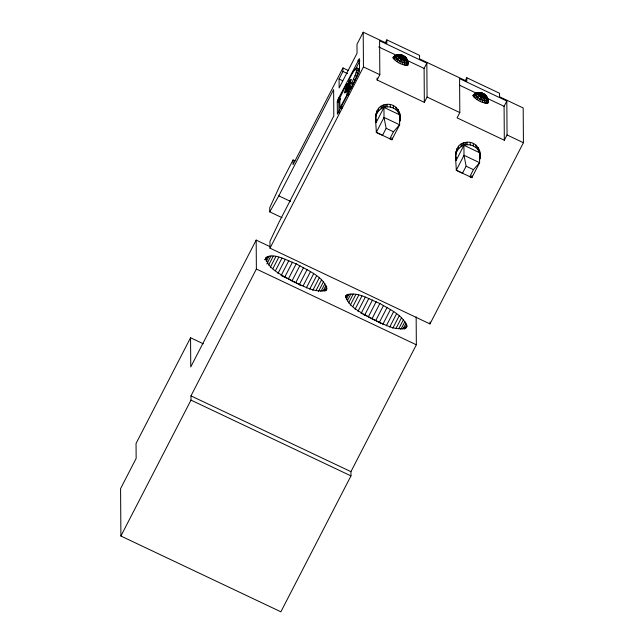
<?xml version="1.0" encoding="UTF-8"?>
<svg xmlns="http://www.w3.org/2000/svg" width="644" height="644" viewBox="0 0 644 644"><rect width="100%" height="100%" fill="white"/><g stroke="black" fill="none" stroke-linecap="round" stroke-linejoin="round"><path stroke-width="0.97" d="M488.007 102.678C489.802 94.475 478.033 88.816 472.994 95.562C476.021 100.11 482.3 103.354 487.758 103.169L487.75 101.937M407.773 65.285C409.632 57.244 398.217 50.683 393.009 57.678C396.036 62.218 402.315 65.471 407.773 65.285C409.624 59.369 403.353 53.355 397.469 54.917L394.949 55.883L393.009 57.678M487.758 103.169C488.836 97.437 483.266 91.4 477.454 92.8L474.934 93.774L472.994 95.562M375.621 119.341C375.299 114.02 378.946 109.061 383.953 107.403L399.554 114.793L398.121 112.032L398.105 109.536L400.166 117.812L399.522 112.298L399.626 124.799L391.906 139.764L376.297 132.374C376.217 122.441 371.95 105.447 387.084 104.32C396.567 103.394 402.798 114.052 399.433 122.344M400.149 115.324L399.948 120.887M455.606 157.233C455.284 151.912 458.939 146.945 463.938 145.286L479.539 152.676L478.114 149.923L478.089 147.428L480.15 155.703L479.506 150.189L479.611 162.682L471.891 177.647L456.282 170.258C456.202 160.324 451.935 143.33 467.069 142.203C476.56 141.286 482.783 151.936 479.418 160.227M407.024 65.503C407.861 61.534 405.873 57.558 402.621 55.312L401.767 55.231L403.128 55.529L403.764 58.507L402.476 64.456M487.017 103.394C487.846 99.418 485.858 95.441 482.606 93.195L478.315 92.857M337.263 101.816L338.808 97.791L359.4 58.62L359.537 70.993L359.086 72.587L337.4 114.189L337.263 101.816L338.833 102.557L338.905 112.901M338.833 102.557L340.386 98.54L338.808 97.791M346.295 89.411L347.543 85.942L349.612 82.69L348.428 86.336L346.295 89.411L348.098 90.257L349.563 87.962L347.993 87.222M347.1 83.841L344.741 93.034C348.662 86.344 347.599 94.201 346.045 96.616L339.903 107.959L339.839 97.928L345.965 85.475C345.981 82.231 351.036 86.03 346.979 83.889M347.921 89.766L348.098 90.257M349.998 86.795L355.061 75.646L356.865 70.091L356.848 67.757L355.013 69.27L351.857 74.221L349.112 79.598L348.831 82.054L350.843 79.437L351.366 79.582C350.658 81.128 346.255 92.994 351.576 87.536L349.998 86.795L348.871 88.429M350.094 86.61L351.672 87.359L356.639 76.386L358.676 69.206L356.848 67.757M405.841 65.43C407.145 60.971 404.754 54.611 399.449 54.692L396.929 55.078L394.724 56.326C397.42 60.367 403.015 63.265 407.877 63.104L406.879 59.377M485.826 103.322C487.13 98.854 484.739 92.495 479.434 92.583L476.914 92.961L474.717 94.209C477.405 98.258 483 101.148 487.862 100.987L487.411 97.928M265.779 257.89C268.154 269.973 283.231 275.213 292.634 281.404C302.632 285.059 316.317 294.791 326.75 289.108C324.359 276.437 306.198 269.876 296.2 263.774C288.641 261.633 270.593 250.009 264.861 259.669M406.952 325.928L406.742 326.999C396.302 332.682 382.617 322.942 372.618 319.287C363.216 313.097 348.138 307.864 345.764 295.781C356.204 290.098 369.881 299.83 379.888 303.485C389.612 309.442 402.516 314.675 406.952 325.928L405.583 328.593M404.287 65.076L404.69 58.829L403.257 55.915C392.929 51.729 404.762 61.389 406.461 58.306C405.543 55.996 398.177 54.024 403.136 56.785C409.302 58.733 398.105 53.009 396.744 55.432C398.934 58.717 403.482 61.067 407.427 60.939L407.612 60.576C405.567 54.531 397.179 53.846 393.267 58.411M484.272 102.96L484.674 96.713L482.742 93.541L486.059 95.723L486.864 97.26L485.995 96.495M482.461 102.34L483.749 96.399L483.241 93.799C472.913 89.621 484.747 99.273 486.445 96.198C485.528 93.879 478.162 91.915 483.121 94.668C489.287 96.624 478.089 90.901 476.737 93.316C478.927 96.608 483.467 98.959 487.419 98.822L487.597 98.468C485.56 92.422 477.164 91.73 473.251 96.302M479.402 157.732L479.917 156.275L479.933 158.77M400.536 63.611L403.257 55.915L406.074 57.831M480.521 101.502L483.241 93.799L483.733 94.056M203.279 343.783L190.552 337.754L136.045 443.466L136.15 458.431L120.573 488.635L120.903 536.025L280.873 611.8L350.964 475.892L350.932 471.649L416.346 344.798L416.153 316.856M294.888 160.807L293.068 159.945L280.406 184.506L269.723 207.746L269.756 211.86L282.072 217.696M348.396 70.518L342.946 67.942L293.101 164.59L293.068 159.945M269.756 211.86L278.82 195.857L333.624 89.588L333.809 115.992L278.667 222.913L269.957 241.323L270.005 248.157L429.983 323.924L523.427 142.71L523.186 107.975L499.567 96.785L499.543 93.259L466.795 77.747L465.411 80.428M466.795 77.747L466.82 81.273L419.582 58.902L419.558 55.376L386.811 39.864L386.835 43.389L363.216 32.2L356.985 44.283L357.05 53.227L339.138 87.962L339.074 79.011L342.97 71.46L342.946 67.942M269.804 246.547L256.175 240.091L190.761 366.943L190.552 337.754M347.655 84.445L349.467 80.927M354.916 70.357L359.867 60.802L358.289 60.053M120.903 536.025L190.986 400.117L190.962 395.875L256.376 269.023L256.175 240.091M270.005 248.157L363.458 66.936L363.216 32.2M265.062 259.717L266.439 257.053M265.698 260.007L267.534 256.457M266.302 261.432L269.047 256.103M266.833 264L270.955 256.006M268.661 265.046L273.241 256.167M385.426 42.536L386.811 39.864M270.359 267.236L275.857 256.578M272.815 268.781L278.772 257.23M275.527 270.569L281.935 258.131M377.11 79.985L379.831 74.696L379.598 40.773L426.827 63.144L427.069 97.067L424.34 102.356L377.11 79.985L377.094 77.988M277.983 273.459L285.316 259.25M281.066 275.672L288.85 260.579M281.975 276.059L284.712 277.194L292.497 262.092M284.712 277.194L288.407 278.876L296.2 263.774M288.407 278.876L292.11 280.695L299.903 265.594M375.605 116.846L376.233 122.368L383.953 107.403L387.084 104.32L387.1 106.815L383.953 107.403L384.017 117.401L386.15 128.309L382.536 135.321L376.297 132.374L384.017 117.401L399.626 124.799L393.46 131.77L389.845 138.782L391.906 139.764L391.89 137.76M300.998 285.703L295.757 282.636L303.549 267.534M299.299 284.664L307.091 269.562M303.147 285.856L310.472 271.647M306.319 287.973L313.652 273.756M309.7 289.188L316.574 275.865M424.34 102.356L424.106 68.433L426.827 63.144M312.791 290.372L319.199 277.934M315.995 290.605L321.493 279.947M318.377 291.627L323.417 281.855M320.825 291.643L324.946 283.65M322.853 291.515L326.057 285.292M324.447 291.209L326.733 286.765M325.598 290.71L326.967 288.045M325.84 290.887L326.75 289.108M345.506 296.715L346.424 294.936M345.683 297.89L347.519 294.34M346.287 299.315L349.032 293.986M347.277 300.998L350.948 293.889M348.646 302.93L353.226 294.05M350.344 305.119L355.842 294.461M352.799 306.665L358.756 295.121M355.053 309.337L361.92 296.015M459.816 112.579L457.095 117.868L504.324 140.239L507.053 134.958L506.82 101.028L459.583 78.657L459.816 112.579L427.069 97.067M357.967 311.35L365.301 297.134M361.051 313.564L368.835 298.462M362.87 314.32L364.697 315.077L372.482 299.975M364.697 315.077L368.392 316.759L376.185 301.658M368.392 316.759L372.095 318.587L379.888 303.485M455.59 154.737L456.218 160.251L463.938 145.286L467.069 142.203L467.085 144.699L463.938 145.286L464.002 155.293L466.135 166.2L462.521 173.204L456.282 170.258L464.002 155.293L479.611 162.682L473.445 169.662L469.83 176.665L471.891 177.647L471.875 175.651M380.982 323.594L375.742 320.527L383.534 305.425M379.284 322.547L387.076 307.446M382.673 324.632L390.457 309.531M386.303 325.856L393.637 311.64M389.692 327.072L396.559 313.749M504.324 140.239L504.091 106.316L506.82 101.028M392.776 328.255L399.191 315.818M395.988 328.488L401.478 317.83M398.821 328.625L403.41 319.746M400.81 329.527L404.931 321.533M402.838 329.398L406.042 323.175M404.432 329.092L406.726 324.648M398.588 62.613L402.629 56.519L403.257 55.915L404.673 56.728M478.573 100.496L482.614 94.41L483.241 93.799L484.658 94.612M396.776 61.518L399.473 58.21L402.146 56.229L404.529 56.374L406.01 58.612M476.761 99.401L479.458 96.093L482.131 94.121L483.241 93.799L485.455 95.183M348.782 81.933L350.747 82.48L349.177 81.74M395.215 60.399L400.069 56.447L403.257 55.915C399.819 55.054 396.285 56.793 394.023 59.345M475.2 98.29L480.054 94.33L483.241 93.799C479.804 92.937 476.27 94.684 474.008 97.228M395.617 55.69L393.259 57.179M473.243 95.07L475.602 93.573L476.665 93.638M387.1 106.815C391.367 106.622 395.609 108.562 398.121 112.032M467.085 144.699C471.36 144.506 475.594 146.446 478.114 149.923M378.688 46.915L396.857 55.521M407.757 60.689L424.106 68.433M459.583 85.233L476.842 93.412M486.832 98.138L504.091 106.316M357.887 60.802L359.465 61.55M363.458 66.936L379.831 74.696M507.053 134.958L523.427 142.71M357.098 68.457L358.676 69.206M356.865 70.091L358.442 70.832M356.172 72.539L357.75 73.287M355.061 75.646L356.639 76.386M342.97 71.46L347.51 73.617M353.612 79.188L355.182 79.928M351.914 82.923L353.492 83.672M348.959 81.981L350.537 82.73M349.442 82.754L351.02 83.503M339.074 79.011L342.705 80.733M346.794 84.098L348.372 84.839M349.7 87.359L351.27 88.099M349.418 87.826L350.988 88.574M349.169 88.18L350.747 88.92M348.823 88.309L350.561 89.13M347.551 88.027L349.129 88.775M347.148 88.711L348.718 89.46M346.794 89.218L348.372 89.967M345.715 88.904L347.293 89.645L346.689 91.287L345.112 90.538M346.351 89.58L347.929 90.329M347.14 90.224L348.758 91.086L348.774 92.712M347.003 90.289L348.758 91.086M346.794 90.538L348.372 91.279M344.733 91.834L346.303 92.583M347.213 93.597L348.782 94.346M346.866 94.797L348.444 95.537M338.406 98.613L339.984 99.353M338.036 99.442L339.605 100.182M337.714 100.223L339.283 100.971M337.464 100.907L339.042 101.655M337.311 101.454L338.889 102.203M341.038 106.324L342.616 107.073M386.15 128.309L393.46 131.77M466.135 166.2L473.445 169.662M340.451 107.355L342.028 108.103M340.209 107.709L341.787 108.45M278.82 195.857L290.581 201.427M256.376 269.023L416.346 344.798M190.962 395.875L350.932 471.649M190.986 400.117L350.964 475.892M372.095 318.587L375.742 320.527M292.11 280.695L295.757 282.636M407.193 61.18L407.869 62.001M475.98 145.109L475.996 147.605M473.316 143.403L473.332 145.898M470.273 142.413L470.289 144.9M461.04 144.167L461.056 146.655L463.921 142.807L463.938 145.286M458.625 146.196L458.641 148.684M456.838 148.748L456.854 151.243M455.807 151.662L455.823 154.157M429.967 321.976L429.983 323.924M395.996 107.226L396.012 109.722M393.323 105.511L393.347 108.007M390.288 104.521L390.304 107.017M381.055 106.276L381.071 108.772L383.937 104.916L383.953 107.403M378.64 108.305L378.656 110.8M376.853 110.865L376.869 113.36M375.814 113.779L375.838 116.274M456.21 157.756L456.218 160.251M376.225 119.865L376.233 122.368"/></g></svg>
